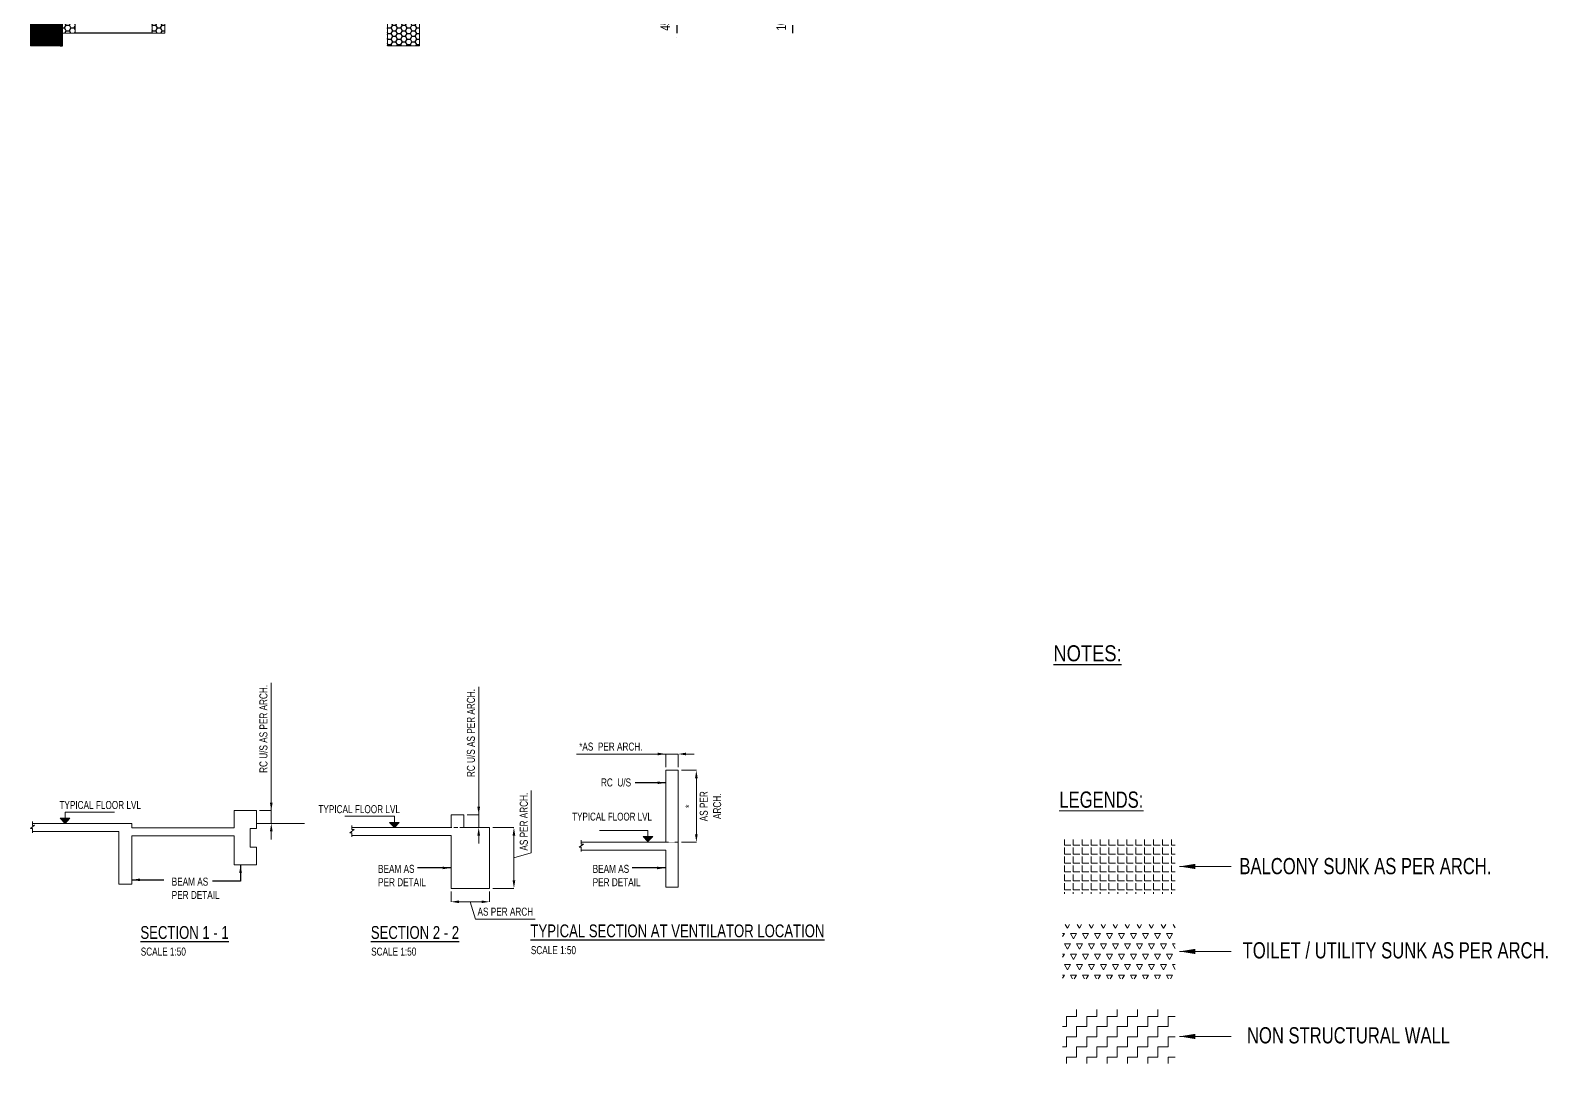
# Model space of a CAD drawing. Header units: millimetres. Extents: x 359 to 31976, y 188 to 48431.
# Drawn here: x 8283 to 31976, y 188 to 16325 of the extents above; entities that cross this region are included whole.
import ezdxf
from ezdxf.enums import TextEntityAlignment as Align

# ---------------------------------------------------------------- set-up
doc = ezdxf.new("R2010")
doc.units = ezdxf.units.MM
for name, pattern in [('CONTINOUS', [0]), ('DASHED', [0.75, 0.5, -0.25]), ('HIDDEN', [0.375, 0.25, -0.125])]:
    doc.linetypes.add(name, pattern=pattern)
for name, color, linetype in [('$1$S-Non-Strl-RCW Hatch', 7, 'Continuous'), ('S-BEAM', 4, 'HIDDEN'), ('S-BEAM 1', 6, 'Continuous'), ('S-CUT OUT', 43, 'Continuous'), ('S-TITLE', 2, 'Continuous')]:
    doc.layers.add(name, color=color, linetype=linetype)
for name, color, linetype, lineweight in [('A-ANNO-DIMS', 8, 'Continuous', 15), ('S-GENERAL', 252, 'Continuous', 20), ('S-SEC', 30, 'Continuous', 20), ('S-SEC-TEXT', 2, 'Continuous', 20), ('s-text', 20, 'Continuous', 13), ('S-WALL', 100, 'Continuous', 20), ('STR-LEVEL TEXT', 110, 'Continuous', 30), ('STR-SECTION LINE', 121, 'Continuous', 20)]:
    doc.layers.add(name, color=color, linetype=linetype, lineweight=lineweight)
doc.styles.add('Dim.s & Anno.(Misc.)', font='ARIALN.TTF')
doc.styles.add('SOBHA', font='swisscl.ttf')
doc.dimstyles.new('A-GFC-100', dxfattribs={"dimscale": 100, "dimtxt": 1.75, "dimasz": 1, "dimexe": 1, "dimexo": 1, "dimgap": 0.4, "dimtad": 1, "dimdec": 0, "dimdsep": 46, "dimtxsty": 'Dim.s & Anno.(Misc.)', "dimblk": 'ARCHTICK', "dimcen": 0, "dimdle": 0.5, "dimclrd": 252, "dimclre": 253, "dimclrt": 6, "dimazin": 2, "dimtfac": 1, "dimtdec": 0, "dimtix": 1, "dimtmove": 2, "dimatfit": 3, "dimfxl": 1, "dimtolj": 1, "dimlwd": 0, "dimlwe": 0, "dimarcsym": 0})
doc.dimstyles.new('S-100-2', dxfattribs={"dimscale": 100, "dimtxt": 1.5, "dimasz": 1, "dimexe": 0, "dimexo": 0, "dimgap": 1, "dimtad": 1, "dimdec": 0, "dimzin": 0, "dimdsep": 46, "dimtxsty": 'SOBHA', "dimcen": 0.0895, "dimclrd": 8, "dimclre": 8, "dimclrt": 2, "dimadec": 0, "dimazin": 0, "dimtfac": 1, "dimtdec": 0, "dimtofl": 0, "dimtmove": 0, "dimatfit": 3, "dimfxl": 0.18, "dimtolj": 1, "dimtzin": 0, "dimlwd": -1, "dimlwe": -1, "dimarcsym": 1})
doc.dimstyles.new('SOBHA STR DIM', dxfattribs={"dimtxt": 0.2, "dimasz": 0.2, "dimexe": 0, "dimexo": 0.01, "dimgap": 0.1, "dimtad": 1, "dimdsep": 46, "dimtxsty": 'SOBHA', "dimcen": 0.09, "dimclrd": 252, "dimclre": 252, "dimclrt": 2, "dimadec": 0, "dimazin": 0, "dimtfac": 1, "dimtofl": 0, "dimtmove": 2, "dimatfit": 1, "dimfxl": 0, "dimtolj": 1, "dimtzin": 0, "dimlwd": -1, "dimlwe": -1, "dimarcsym": 1})
pattern_1 = [(0, (-733732.885, -65649.73), (75, 43.3012702), [50, -100]), (120, (-733732.885, -65649.73), (-75, 43.3012702), [50, -100]), (60, (-733732.885, -65649.73), (2e-14, 86.6025404), [-100, 50])]

# ---------------------------------------------------------------- blocks, each defined once
blk = doc.blocks.new('W02-TYP FRAM')
at = {"layer": '$1$S-Non-Strl-RCW Hatch', "linetype": 'Continuous', "ltscale": 500, "transparency": 33554687}
h = blk.add_hatch(dxfattribs=at)
h.set_pattern_fill('HONEY', color=25, scale=400)
h.set_pattern_definition(pattern_1)
h.paths.add_polyline_path([(465215, -258690), (465019, -258690), (465015, -263190), (465515, -263190), (465515, -262690), (465465, -262690), (465215, -262690)])
h = blk.add_hatch(dxfattribs=at)
h.set_pattern_fill('ANSI31', color=256)
h.set_pattern_definition([(45, (459440.3339, -263190.39366), (-0.088388348, 0.088388348), [])])
edge = h.paths.add_edge_path()
edge.add_line((459940, -262690), (459440, -262690))
edge.add_line((459440, -262690), (459440, -263190))
edge.add_line((459440, -263190), (459940, -263190))
edge.add_line((459940, -263190), (459940, -262690))
h = blk.add_hatch(dxfattribs=at)
h.set_pattern_fill('HONEY', color=25, scale=400)
h.set_pattern_definition(pattern_1)
h.paths.add_polyline_path([(459940, -262990), (459940, -262990), (459940, -262690), (459440, -262690), (459440, -263190), (459940, -263190)])
h = blk.add_hatch(dxfattribs=at)
h.set_pattern_fill('HONEY', color=25, scale=400)
h.set_pattern_definition(pattern_1)
h.paths.add_polyline_path([(461340, -262690), (461340, -262990), (461540, -262990), (461540, -262690)])
h.paths.add_polyline_path([(459940, -262690), (459940, -262990), (460140, -262990), (460140, -262690)])
at = {"layer": 'S-BEAM 1', "color": 1, "ltscale": 500}
blk.add_line((461340, -262990), (460140, -262990), dxfattribs=at)
at = {"layer": 'S-WALL', "ltscale": 500}
blk.add_lwpolyline([(465515, -262690), (465515, -263190), (465015, -263190), (465019, -258690), (465219, -258690)], dxfattribs=at)
for points in [[(459940, -262690), (459440, -262690), (459440, -263190), (459940, -263190), (459940, -262690)], [(459940, -262690), (459940, -262990), (460140, -262990), (460140, -262690)], [(461340, -262690), (461340, -262990), (461540, -262990), (461540, -262690)]]:
    blk.add_lwpolyline(points, close=True, dxfattribs=at)
blk = doc.blocks.new('RL')
at = {"layer": 'STR-SECTION LINE', "linetype": 'CONTINOUS', "ltscale": 10}
h = blk.add_hatch(color=8, dxfattribs=at)
h.dxf.hatch_style = 1
h.paths.add_polyline_path([(76, 79), (-76, 79), (0, 0)])
at = {"layer": 'STR-SECTION LINE', "color": 150, "linetype": 'CONTINOUS', "ltscale": 10, "flags": 128}
blk.add_lwpolyline([(76, 79), (-76, 79), (0, 0)], close=True, dxfattribs=at)
blk.add_lwpolyline([(764, 175), (0, 175), (0, 79)], dxfattribs=at)
blk = doc.blocks.new('*D12')
at = {"layer": 'A-ANNO-DIMS', "color": 252, "transparency": 16777216}
for p, q in [((-792988, -80984), (-792988, -82980)), ((-792988, -82855), (-792988, -82730)), ((-793169, -82980), (-792988, -82980)), ((-792988, -83180), (-792988, -82980)), ((-793167, -83180), (-792988, -83180)), ((-792988, -83305), (-792988, -83430))]:
    blk.add_line(p, q, dxfattribs=at)
for points in [[(-793009, -82855), (-792967, -82855), (-792988, -82980)], [(-793009, -83305), (-792967, -83305), (-792988, -83180)]]:
    blk.add_solid(points, dxfattribs=at)
at = {"layer": 'Defpoints', "color": 0, "transparency": 16777216}
for p in [(-793219, -82980, 0), (-792988, -82980), (-793217, -83180, 0)]:
    blk.add_point(p, dxfattribs=at)
at = {"layer": 'A-ANNO-DIMS', "color": 2, "transparency": 16777216, "insert": (-793109, -81705), "char_height": 125, "attachment_point": 5, "rotation": 90, "style": 'SOBHA'}
blk.add_mtext('\\A1;RC U/S AS PER ARCH.', dxfattribs=at)
blk = doc.blocks.new('*D13')
at = {"layer": 'A-ANNO-DIMS', "color": 252, "transparency": 16777216}
for p, q in [((-793420, -84180), (-793420, -84340)), ((-793295, -84340), (-792944, -84340)), ((-793120, -84340), (-793038, -84610)), ((-792819, -84180), (-792819, -84340)), ((-793038, -84610), (-792105, -84610))]:
    blk.add_line(p, q, dxfattribs=at)
for points in [[(-793295, -84319), (-793295, -84361), (-793420, -84340)], [(-792944, -84319), (-792944, -84361), (-792819, -84340)]]:
    blk.add_solid(points, dxfattribs=at)
at = {"layer": 'Defpoints', "color": 0, "transparency": 16777216}
for p in [(-793420, -84130), (-792819, -84130), (-792819, -84340)]:
    blk.add_point(p, dxfattribs=at)
at = {"layer": 'A-ANNO-DIMS', "color": 2, "transparency": 16777216, "insert": (-792572, -84495), "char_height": 125, "attachment_point": 5, "style": 'SOBHA'}
blk.add_mtext('\\A1;AS PER ARCH', dxfattribs=at)
blk = doc.blocks.new('*D14')
at = {"layer": 'A-ANNO-DIMS', "color": 252, "transparency": 16777216}
for p, q in [((-792168, -83574), (-792168, -82604)), ((-792769, -83180), (-792438, -83180)), ((-792438, -84005), (-792438, -83305)), ((-792438, -83655), (-792168, -83574)), ((-792769, -84130), (-792438, -84130))]:
    blk.add_line(p, q, dxfattribs=at)
for points in [[(-792459, -83305), (-792417, -83305), (-792438, -83180)], [(-792459, -84005), (-792417, -84005), (-792438, -84130)]]:
    blk.add_solid(points, dxfattribs=at)
at = {"layer": 'Defpoints', "color": 0, "transparency": 16777216}
for p in [(-792819, -83180), (-792438, -83180), (-792819, -84130)]:
    blk.add_point(p, dxfattribs=at)
at = {"layer": 'A-ANNO-DIMS', "color": 2, "transparency": 16777216, "insert": (-792283, -83089), "char_height": 125, "attachment_point": 5, "rotation": 90, "style": 'SOBHA'}
blk.add_mtext('\\A1;AS PER ARCH.', dxfattribs=at)
blk = doc.blocks.new('*D8')
at = {"layer": 'A-ANNO-DIMS', "color": 252, "transparency": 16777216}
for p, q in [((-786938, -80919), (-786938, -82915)), ((-786938, -82790), (-786938, -82665)), ((-787120, -82915), (-786938, -82915)), ((-786938, -83115), (-786938, -82915)), ((-787118, -83115), (-786938, -83115)), ((-786938, -83240), (-786938, -83365))]:
    blk.add_line(p, q, dxfattribs=at)
for points in [[(-786959, -82790), (-786917, -82790), (-786938, -82915)], [(-786959, -83240), (-786917, -83240), (-786938, -83115)]]:
    blk.add_solid(points, dxfattribs=at)
at = {"layer": 'Defpoints', "color": 0, "transparency": 16777216}
for p in [(-787170, -82915, 0), (-786938, -82915), (-787168, -83115, 0)]:
    blk.add_point(p, dxfattribs=at)
at = {"layer": 'A-ANNO-DIMS', "color": 2, "transparency": 16777216, "insert": (-787060, -81640), "char_height": 125, "attachment_point": 5, "rotation": 90, "style": 'SOBHA'}
blk.add_mtext('\\A1;RC U/S AS PER ARCH.', dxfattribs=at)
blk = doc.blocks.new('*D6')
at = {"layer": 'A-ANNO-DIMS', "color": 252, "transparency": 16777216}
for p, q in [((-783752, -82286), (-783518, -82286)), ((-783518, -83284), (-783518, -82411)), ((-783752, -83409), (-783518, -83409))]:
    blk.add_line(p, q, dxfattribs=at)
for points in [[(-783539, -82411), (-783497, -82411), (-783518, -82286)], [(-783539, -83284), (-783497, -83284), (-783518, -83409)]]:
    blk.add_solid(points, dxfattribs=at)
at = {"layer": 'Defpoints', "color": 0, "transparency": 16777216}
for p in [(-783802, -82286), (-783518, -82286), (-783802, -83409)]:
    blk.add_point(p, dxfattribs=at)
at = {"layer": 'A-ANNO-DIMS', "color": 2, "transparency": 16777216, "char_height": 125, "width": 643.27, "attachment_point": 5, "rotation": 90, "style": 'SOBHA'}
for s, insert in [('\\A1;AS PER ARCH.', (-783297, -82848)), ('\\A1;*', (-783630, -82848))]:
    blk.add_mtext(s, dxfattribs=dict(at, insert=insert))
blk = doc.blocks.new('*D7')
at = {"layer": 'A-ANNO-DIMS', "color": 252, "transparency": 16777216}
for p, q in [((-785392, -82032), (-783997, -82032)), ((-784122, -82032), (-784247, -82032)), ((-783997, -82236), (-783997, -82032)), ((-783802, -82032), (-783997, -82032)), ((-783802, -82236), (-783802, -82032)), ((-783677, -82032), (-783552, -82032))]:
    blk.add_line(p, q, dxfattribs=at)
for points in [[(-784122, -82011), (-784122, -82053), (-783997, -82032)], [(-783677, -82011), (-783677, -82053), (-783802, -82032)]]:
    blk.add_solid(points, dxfattribs=at)
at = {"layer": 'Defpoints', "color": 0, "transparency": 16777216}
for p in [(-783997, -82032), (-783997, -82286), (-783802, -82286)]:
    blk.add_point(p, dxfattribs=at)
at = {"layer": 'A-ANNO-DIMS', "color": 2, "transparency": 16777216, "insert": (-784853, -81917), "char_height": 125, "attachment_point": 5, "style": 'SOBHA'}
blk.add_mtext('\\A1;*AS  PER ARCH.', dxfattribs=at)
blk = doc.blocks.new('_ArchTick')
at = {"color": 0, "linetype": 'ByBlock', "const_width": 0.15}
blk.add_lwpolyline([(-0.5, -0.5), (0.5, 0.5)], dxfattribs=at)
blk = doc.blocks.new('*D130')
at = {"layer": 'Defpoints', "color": 0, "linetype": 'Continuous', "ltscale": 500, "transparency": 16777216}
for p in [(20184, 16881), (20459, 16981), (20459, 16881)]:
    blk.add_point(p, dxfattribs=at)
at = {"layer": 'S-BEAM', "color": 8, "ltscale": 500, "transparency": 16777216}
for p, q in [((20184, 17081), (20184, 17181)), ((20459, 16981), (20184, 16981)), ((20459, 16881), (20184, 16881)), ((20184, 16781), (20184, 16223))]:
    blk.add_line(p, q, dxfattribs=at)
at = {"layer": 'S-BEAM', "color": 8, "linetype": 'Continuous', "ltscale": 500, "transparency": 16777216}
for points in [[(20167, 17081), (20200, 17081), (20184, 16981)], [(20167, 16781), (20200, 16781), (20184, 16881)]]:
    blk.add_solid(points, dxfattribs=at)
at = {"layer": 'S-BEAM', "color": 2, "linetype": 'Continuous', "ltscale": 500, "transparency": 16777216, "insert": (20007, 16452), "char_height": 150, "attachment_point": 5, "rotation": 90, "style": 'SOBHA'}
blk.add_mtext('\\A1;100', dxfattribs=at)
blk = doc.blocks.new('*D131')
at = {"layer": 'Defpoints', "color": 0, "linetype": 'Continuous', "ltscale": 500, "transparency": 16777216}
for p in [(17259, 17231), (17259, 16781), (18376, 16781)]:
    blk.add_point(p, dxfattribs=at)
at = {"layer": 'S-BEAM', "color": 8, "ltscale": 500, "transparency": 16777216}
for p, q in [((17259, 17231), (18376, 17231)), ((18376, 17131), (18376, 16881)), ((17259, 16781), (18376, 16781)), ((18376, 16781), (18376, 16217))]:
    blk.add_line(p, q, dxfattribs=at)
at = {"layer": 'S-BEAM', "color": 8, "linetype": 'Continuous', "ltscale": 500, "transparency": 16777216}
for points in [[(18360, 17131), (18393, 17131), (18376, 17231)], [(18360, 16881), (18393, 16881), (18376, 16781)]]:
    blk.add_solid(points, dxfattribs=at)
at = {"layer": 'S-BEAM', "color": 2, "linetype": 'Continuous', "ltscale": 500, "transparency": 16777216, "insert": (18199, 16449), "char_height": 150, "attachment_point": 5, "rotation": 90, "style": 'SOBHA'}
blk.add_mtext('\\A1;450', dxfattribs=at)
blk = doc.blocks.new('1')
at = {"layer": 'S-GENERAL', "color": 252, "linetype": 'ByBlock'}
blk.add_lwpolyline([(-794970.5, -83148.5), (-794970.5, -83211.5), (-794934.7, -83209.7), (-795002.1, -83260.6), (-794970.5, -83261.9), (-794970.5, -83327.1)], dxfattribs=at)
at = {"layer": 'S-SEC', "linetype": 'ByBlock'}
for p, q in [((-794970.5, -83180), (-793419.5, -83180)), ((-794970.5, -83305), (-793419.5, -83305))]:
    blk.add_line(p, q, dxfattribs=at)
at = {"layer": 'S-SEC', "linetype": 'HIDDEN', "ltscale": 250}
blk.add_line((-793219.5, -83180), (-793419.5, -83180), dxfattribs=at)
at = {"layer": 'S-SEC', "linetype": 'ByBlock', "elevation": 0}
blk.add_lwpolyline([(-793419.5, -83180), (-793419.5, -82980), (-793219.5, -82980), (-793219.5, -83180)], dxfattribs=at)
at = {"layer": 'S-SEC', "linetype": 'ByBlock'}
for points in [[(-793219.5, -83180), (-792819.5, -83180), (-792819.5, -84130), (-793419.5, -84130), (-793419.5, -83305)], [(-793419.5, -83180), (-793419.5, -83180)]]:
    blk.add_lwpolyline(points, dxfattribs=at)
at = {"layer": 'STR-LEVEL TEXT', "linetype": 'CONTINOUS', "xscale": -1.0125, "yscale": 1.0125, "zscale": 1.0125}
blk.add_blockref('RL', (-794305.2, -83180), dxfattribs=at)
at = {"layer": 'S-SEC-TEXT', "color": 2, "char_height": 125, "style": 'Dim.s & Anno.(Misc.)'}
for s, insert, width, attachment_point in [('{\\fSwis721 LtCn BT|b0|i0|c0|p34;TYPICAL FLOOR LVL}', (-795491.9, -82830.7), 1458.253, 1), ('\\pxql;{\\fSwis721 LtCn BT|b0|i0|c0|p34;BEAM AS \\PPER DETAIL}', (-793830.5, -83762.9), 729.126, 3)]:
    blk.add_mtext(s, dxfattribs=dict(at, insert=insert, width=width, attachment_point=attachment_point))
at = {"layer": 's-text', "color": 2, "insert": (-792972.1, -85055.2), "char_height": 125, "width": 1695.073, "attachment_point": 3, "style": 'Dim.s & Anno.(Misc.)'}
blk.add_mtext('\\pxql;{\\fSwis721 LtCn BT|b0|i0|c0|p34;SCALE 1:50}', dxfattribs=at)
at = {"layer": 'S-TITLE', "color": 2, "insert": (-794672.6, -84718.9), "char_height": 200, "width": 12426.537, "attachment_point": 1, "style": 'Dim.s & Anno.(Misc.)'}
blk.add_mtext('{\\fSwis721 LtCn BT|b0|i0|c0|p34;\\LSECTION 2 - 2}', dxfattribs=at)
at = {"layer": 'A-ANNO-DIMS'}
dim = blk.add_linear_dim(base=(-792987.8, -82980, 0), p1=(-793217.4, -83180, 0), p2=(-793219.5, -82980, 0), angle=90, text='RC U/S AS PER ARCH.', dimstyle='S-100-2', override={"dimscale": 50, "dimexo": 1, "dimclrd": 252, "dimclre": 252, "dimtmove": 1}, dxfattribs=at)
dim.commit()
dim.dimension.update_dxf_attribs({"geometry": '*D12', "text_midpoint": (-793032.6, -81704.7, 0), "dimtype": 128})
dim = blk.add_linear_dim(base=(-792438, -83180), p1=(-792819.5, -84130), p2=(-792819.5, -83180), angle=90, text='AS PER ARCH.', dimstyle='S-100-2', override={"dimscale": 50, "dimexo": 1, "dimclrd": 252, "dimclre": 252, "dimtmove": 1}, dxfattribs=at)
dim.commit()
dim.dimension.update_dxf_attribs({"geometry": '*D14', "text_midpoint": (-792282.8, -83523.9)})
dim = blk.add_linear_dim(base=(-792819.5, -84340), p1=(-793419.5, -84130), p2=(-792819.5, -84130), text='AS PER ARCH', dimstyle='S-100-2', override={"dimscale": 50, "dimexo": 1, "dimclrd": 252, "dimclre": 252, "dimtmove": 1}, dxfattribs=at)
dim.commit()
dim.dimension.update_dxf_attribs({"geometry": '*D13', "text_midpoint": (-792988.4, -84495.2)})
at = {"layer": 'S-CUT OUT', "linetype": 'ByBlock'}
blk.add_leader([(-793427.6, -83811.2), (-793945.4, -83811.2)], dimstyle='SOBHA STR DIM', override={"dimscale": 50, "dimasz": 2.5, "dimtad": 0}, dxfattribs=at)
blk = doc.blocks.new('2')
at = {"layer": 'S-GENERAL', "color": 252, "linetype": 'ByBlock'}
blk.add_line((-787167.7, -83115, 0.1), (-786419, -83115), dxfattribs=at)
blk.add_lwpolyline([(-790668.7, -83083.5), (-790668.7, -83146.6), (-790632.9, -83144.7), (-790700.3, -83195.7), (-790668.7, -83196.9), (-790668.7, -83262.1)], dxfattribs=at)
at = {"layer": 'S-SEC', "linetype": 'ByBlock'}
for p, q in [((-790668.7, -83115), (-789117.7, -83115)), ((-789117.7, -83115), (-789117.7, -83185)), ((-790668.7, -83240), (-789317.7, -83240)), ((-789317.7, -83240), (-789317.7, -84065)), ((-789117.7, -83185), (-787517.7, -83185)), ((-789117.7, -83310), (-787517.7, -83310)), ((-789117.7, -83310), (-789117.7, -84065)), ((-789317.7, -84065), (-789117.7, -84065))]:
    blk.add_line(p, q, dxfattribs=at)
at = {"layer": 'S-SEC', "linetype": 'ByBlock', "elevation": 0.1}
blk.add_lwpolyline([(-787517.7, -83310), (-787517.7, -83764.7), (-787167.7, -83764.7), (-787167.7, -83484.7), (-787267.7, -83484.7), (-787267.7, -83194.7), (-787167.7, -83194.7), (-787167.7, -82914.7), (-787517.7, -82914.7), (-787517.7, -83185)], dxfattribs=at)
at = {"layer": 'STR-LEVEL TEXT', "linetype": 'CONTINOUS', "xscale": 1.0125, "yscale": 1.0125, "zscale": 1.0125}
blk.add_blockref('RL', (-790159, -83115), dxfattribs=at)
at = {"layer": 'S-SEC-TEXT', "color": 2, "char_height": 125, "width": 1458.253, "attachment_point": 3, "style": 'Dim.s & Anno.(Misc.)'}
for s, insert in [('{\\fSwis721 LtCn BT|b0|i0|c0|p34;TYPICAL FLOOR LVL}', (-788972.3, -82765.8)), ('\\pxql;{\\fSwis721 LtCn BT|b0|i0|c0|p34;BEAM AS \\PPER DETAIL}', (-787034.4, -83962.6))]:
    blk.add_mtext(s, dxfattribs=dict(at, insert=insert))
at = {"layer": 's-text', "color": 2, "insert": (-787281.1, -85055.2), "char_height": 125, "width": 1695.073, "attachment_point": 3, "style": 'Dim.s & Anno.(Misc.)'}
blk.add_mtext('\\pxql;{\\fSwis721 LtCn BT|b0|i0|c0|p34;SCALE 1:50}', dxfattribs=at)
at = {"layer": 'S-TITLE', "color": 2, "insert": (-788981.6, -84718.9), "char_height": 200, "width": 12426.537, "attachment_point": 1, "style": 'Dim.s & Anno.(Misc.)'}
blk.add_mtext('{\\fSwis721 LtCn BT|b0|i0|c0|p34;\\LSECTION 1 - 1}', dxfattribs=at)
at = {"layer": 'A-ANNO-DIMS'}
dim = blk.add_linear_dim(base=(-786938, -82915, 0.1), p1=(-787167.7, -83115, 0.1), p2=(-787169.8, -82915, 0.1), angle=90, text='RC U/S AS PER ARCH.', dimstyle='S-100-2', override={"dimscale": 50, "dimexo": 1, "dimclrd": 252, "dimclre": 252, "dimtmove": 1}, dxfattribs=at)
dim.commit()
dim.dimension.update_dxf_attribs({"geometry": '*D8', "text_midpoint": (-786982.9, -81639.7, 0.1), "dimtype": 128})
at = {"layer": 'S-CUT OUT', "linetype": 'ByBlock'}
for points in [[(-787417.7, -83764.7), (-787417.7, -84020.2), (-787858.2, -84020.2)], [(-789114.4, -83997.1), (-788618.3, -83997.1)]]:
    blk.add_leader(points, dimstyle='SOBHA STR DIM', override={"dimscale": 50, "dimasz": 2.5, "dimtad": 0}, dxfattribs=at)
blk = doc.blocks.new('3')
at = {"layer": 'S-GENERAL', "color": 252, "linetype": 'ByBlock'}
blk.add_lwpolyline([(-785316.1, -83378.7), (-785316.1, -83440.2), (-785281.2, -83438.4), (-785347, -83488.2), (-785316.1, -83489.4), (-785316.1, -83553.1)], dxfattribs=at)
at = {"layer": 'S-SEC', "linetype": 'ByBlock'}
for p, q in [((-783996.9, -82286.4), (-783801.5, -82286.4)), ((-783996.9, -82286.4), (-783996.9, -83409.4)), ((-783801.5, -82286.4), (-783801.5, -84109.4)), ((-785316.1, -83409.4), (-783996.9, -83409.4)), ((-785316.1, -83531.5), (-783996.9, -83531.5)), ((-783996.9, -83531.5), (-783996.9, -84109.4)), ((-783996.9, -84109.4), (-783801.5, -84109.4))]:
    blk.add_line(p, q, dxfattribs=at)
at = {"layer": 'S-SEC', "linetype": 'DASHED', "ltscale": 0.1}
blk.add_line((-783996.9, -83409.4), (-783801.5, -83409.4), dxfattribs=at)
at = {"layer": 'STR-LEVEL TEXT', "linetype": 'CONTINOUS', "xscale": -0.9887695312500003, "yscale": 0.9887695312500003, "zscale": 0.9887695312500003}
blk.add_blockref('RL', (-784273.1, -83400), dxfattribs=at)
at = {"layer": 'S-SEC-TEXT', "color": 2, "attachment_point": 3, "style": 'Dim.s & Anno.(Misc.)'}
for s, insert, char_height, width in [('\\pxql;{\\fSwis721 LtCn BT|b0|i0|c0|p34;RC  U/S}', (-784278, -82413.2), 125, 729.126), ('{\\fSwis721 LtCn BT|b0|i0|c0|p34;TYPICAL FLOOR LVL}', (-784211.3, -82948.6), 122.07, 3883.167), ('\\pxql;{\\fSwis721 LtCn BT|b0|i0|c0|p34;BEAM AS \\PPER DETAIL}', (-784407.8, -83762.9), 125, 729.126)]:
    blk.add_mtext(s, dxfattribs=dict(at, insert=insert, char_height=char_height, width=width))
at = {"layer": 's-text', "color": 2, "insert": (-784406.9, -85032.3), "char_height": 125, "width": 1695.073, "attachment_point": 3, "style": 'Dim.s & Anno.(Misc.)'}
blk.add_mtext('\\pxql;{\\fSwis721 LtCn BT|b0|i0|c0|p34;SCALE 1:50}', dxfattribs=at)
at = {"layer": 'S-TITLE', "color": 2, "insert": (-786108.5, -84693.9), "char_height": 200, "width": 12426.537, "attachment_point": 1, "style": 'Dim.s & Anno.(Misc.)'}
blk.add_mtext('{\\fSwis721 LtCn BT|b0|i0|c0|p34;\\LTYPICAL SECTION AT VENTILATOR LOCATION}', dxfattribs=at)
at = {"layer": 'A-ANNO-DIMS'}
dim = blk.add_linear_dim(base=(-783996.9, -82032.2), p1=(-783801.5, -82286.4), p2=(-783996.9, -82286.4), text='*AS  PER ARCH.', dimstyle='S-100-2', override={"dimscale": 50, "dimexo": 1, "dimclrd": 252, "dimclre": 252, "dimtmove": 1}, dxfattribs=at)
dim.commit()
dim.dimension.update_dxf_attribs({"geometry": '*D7', "text_midpoint": (-784853.5, -82088.2), "dimtype": 128})
dim = blk.add_linear_dim(base=(-783517.8, -82286.4), p1=(-783801.5, -83409.4), p2=(-783801.5, -82286.4), angle=90, text='*\\XAS PER ARCH.', dimstyle='S-100-2', override={"dimscale": 50, "dimexo": 1, "dimclrd": 252, "dimclre": 252, "dimtmove": 1}, dxfattribs=at)
dim.commit()
dim.dimension.update_dxf_attribs({"geometry": '*D6', "text_midpoint": (-783517.8, -82847.9)})
at = {"layer": 'S-CUT OUT', "linetype": 'ByBlock'}
for points in [[(-783996.9, -82481.1), (-784474.9, -82481.1)], [(-784004.9, -83811.2), (-784522.7, -83811.2)]]:
    blk.add_leader(points, dimstyle='SOBHA STR DIM', override={"dimscale": 50, "dimasz": 2.5, "dimtad": 0}, dxfattribs=at)

msp = doc.modelspace()

# ---------------------------------------------------------------- hatches: boundary and pattern name
at = {"layer": 'S-GENERAL'}
h = msp.add_hatch(dxfattribs=at)
h.set_pattern_fill('ANGLE', color=8, scale=506.25)
h.set_pattern_definition([(0, (-6292203.53, -2117954.93), (0, 139.21875), [101.25, -37.96875]), (90, (-6292203.53, -2117954.93), (-139.21875, 9e-15), [101.25, -37.96875])])
h.paths.add_polyline_path([(24402.5, 2842.9), (26160.1, 2842.9), (26160.1, 3690.9), (24402.5, 3690.9)])
h = msp.add_hatch(dxfattribs=at)
h.set_pattern_fill('TRIANG', color=8, scale=500)
h.set_pattern_definition([(60, (802320, 85278.7), (-93.75, 162.379763), [93.75, -93.75]), (120, (802320, 85278.7), (-187.5, 1e-07), [93.75, -93.75]), (0, (802273.13, 85359.89), (93.75, 162.379763), [93.75, -93.75])])
h.paths.add_polyline_path([(24402.5, 1515.7), (26160.1, 1515.7), (26160.1, 2363.6), (24402.5, 2363.6)])
h = msp.add_hatch(dxfattribs=at)
h.set_pattern_fill('ZIGZAG', color=8, scale=50)
h.set_pattern_definition([(0, (-6471905.11, 143166.39), (158.75, 158.75), [158.75, -158.75]), (90, (-6471746.36, 143166.39), (-158.75, 158.75), [158.75, -158.75])])
h.paths.add_polyline_path([(24402.5, 188.5), (26160.1, 188.5), (26160.1, 1036.4), (24402.5, 1036.4)])

# ---------------------------------------------------------------- block references
at = {"layer": 'S-BEAM'}
msp.add_blockref('W02-TYP FRAM', (-451156.5, 279271.9), dxfattribs=at)
at = {"layer": 'S-BEAM', "color": 1, "linetype": 'Continuous'}
for name, p in [('2', (798983.3, 87056.2)), ('1', (808272.3, 87056.2)), ('3', (802200.8, 87056.2))]:
    msp.add_blockref(name, p, dxfattribs=at)

# ---------------------------------------------------------------- texts
at = {"layer": 's-text', "color": 2, "style": 'SOBHA'}
msp.add_text('%%ULEGENDS:', height=253.125, dxfattribs=at).set_placement((24350.9, 4185.2, 0))
for s, p in [('BALCONY SUNK AS PER ARCH.', (29130.3, 3147, 0)), ('TOILET / UTILITY SUNK AS PER ARCH.', (29606.8, 1831.9, 0)), ('NON STRUCTURAL WALL', (28866.3, 504.7, 0))]:
    msp.add_text(s, height=253.125, dxfattribs=at).set_placement(p, align=Align.CENTER)
at = {"layer": 'S-TITLE', "color": 2, "style": 'Dim.s & Anno.(Misc.)'}
msp.add_text('%%UNOTES:', height=250, dxfattribs=at).set_placement((24258.1, 6472.2, 0))

# ---------------------------------------------------------------- dimensions: what is measured, and where the dimension line sits
at = {"layer": 'S-BEAM', "color": 41, "linetype": 'Continuous', "ltscale": 500, "true_color": 0xf4ee51}
for base, p1, p2, picture, middle in [((18376.3, 16781.5), (17258.9, 17231.5), (17258.9, 16781.5), '*D131', (18199.4, 16449.5)), ((20183.8, 16881.5), (20458.9, 16981.5), (20458.9, 16881.5), '*D130', (20006.9, 16452.2))]:
    dim = msp.add_linear_dim(base=base, p1=p1, p2=p2, angle=90, dimstyle='S-100-2', dxfattribs=at)
    dim.commit()
    dim.dimension.update_dxf_attribs({"geometry": picture, "text_midpoint": middle})

# ---------------------------------------------------------------- leaders
at = {"layer": 'S-GENERAL', "color": 252, "linetype": 'Continuous', "ltscale": 750}
for points in [[(26227, 3268.1, 0), (27033.9, 3268.1, 0)], [(26227, 1940.9, 0), (27033.9, 1940.9, 0)], [(26227, 613.6, 0), (27033.9, 613.6, 0)]]:
    msp.add_leader(points, dimstyle='A-GFC-100', override={"dimasz": 2.5, "dimgap": 1, "dimtad": 0, "dimclrd": 252}, dxfattribs=at)

doc.saveas('drawing.dxf')
